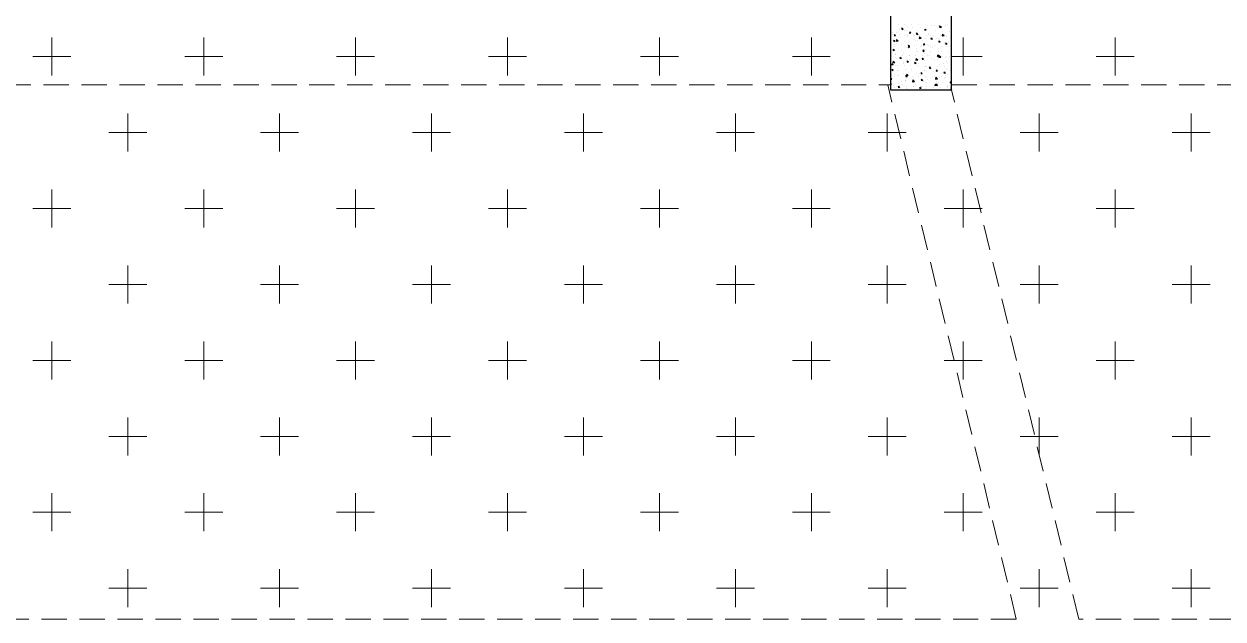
# Model space of a CAD drawing. Header units: millimetres. Extents: x 331487 to 517269, y 198509 to 399936.
# Drawn here: x 404491 to 410411, y 392067 to 395004 of the extents above; entities that cross this region are included whole.
import ezdxf

# ---------------------------------------------------------------- set-up
doc = ezdxf.new("R2010")
doc.units = ezdxf.units.MM
doc.header["$MEASUREMENT"] = 0
doc.linetypes.add('DASHED2', pattern=[0.375, 0.25, -0.125])
doc.layers.add('BEAM', color=1, linetype='Continuous', lineweight=5)
doc.layers.add('COLUMN', color=6, linetype='Continuous')

msp = doc.modelspace()

# ---------------------------------------------------------------- linework, layer by layer
at = {"layer": 'BEAM', "color": 253, "linetype": 'Continuous', "ltscale": 750}
for p, q in [((404628.6, 394749.5), (404628.6, 394937)), ((405378.6, 394749.5), (405378.6, 394937)), ((406128.6, 394749.5), (406128.6, 394937)), ((406878.6, 394749.5), (406878.6, 394937)), ((407628.6, 394749.5), (407628.6, 394937)), ((408378.6, 394749.5), (408378.6, 394937)), ((409128.6, 394749.5), (409128.6, 394937)), ((409878.6, 394749.5), (409878.6, 394937)), ((404534.8, 394843.2), (404722.3, 394843.2)), ((405284.8, 394843.2), (405472.3, 394843.2)), ((406034.8, 394843.2), (406222.3, 394843.2)), ((406784.8, 394843.2), (406972.3, 394843.2)), ((407534.8, 394843.2), (407722.3, 394843.2)), ((408284.8, 394843.2), (408472.3, 394843.2)), ((409070.1, 394843.2), (409222.3, 394843.2)), ((409784.8, 394843.2), (409972.3, 394843.2)), ((405003.6, 394374.5), (405003.6, 394562)), ((405753.6, 394374.5), (405753.6, 394562)), ((406503.6, 394374.5), (406503.6, 394562)), ((407253.6, 394374.5), (407253.6, 394562)), ((408003.6, 394374.5), (408003.6, 394562)), ((408753.6, 394374.5), (408753.6, 394562)), ((409503.6, 394374.5), (409503.6, 394562)), ((410253.6, 394374.5), (410253.6, 394562)), ((404909.8, 394468.2), (405097.3, 394468.2)), ((405659.8, 394468.2), (405847.3, 394468.2)), ((406409.8, 394468.2), (406597.3, 394468.2)), ((407159.8, 394468.2), (407347.3, 394468.2)), ((407909.8, 394468.2), (408097.3, 394468.2)), ((408659.8, 394468.2), (408812.3, 394468.2)), ((408812.3, 394468.2), (408847.3, 394468.2)), ((409409.8, 394468.2), (409597.3, 394468.2)), ((410159.8, 394468.2), (410347.3, 394468.2)), ((404628.6, 393999.5), (404628.6, 394187)), ((405378.6, 393999.5), (405378.6, 394187)), ((406128.6, 393999.5), (406128.6, 394187)), ((406878.6, 393999.5), (406878.6, 394187)), ((407628.6, 393999.5), (407628.6, 394187)), ((408378.6, 393999.5), (408378.6, 394187)), ((409128.6, 393999.5), (409128.6, 394187)), ((409878.6, 393999.5), (409878.6, 394187)), ((404534.8, 394093.2), (404722.3, 394093.2)), ((405284.8, 394093.2), (405472.3, 394093.2)), ((406034.8, 394093.2), (406222.3, 394093.2)), ((406784.8, 394093.2), (406972.3, 394093.2)), ((407534.8, 394093.2), (407722.3, 394093.2)), ((408284.8, 394093.2), (408472.3, 394093.2)), ((409034.8, 394093.2), (409211.1, 394093.2)), ((409211.1, 394093.2), (409222.3, 394093.2)), ((409784.8, 394093.2), (409972.3, 394093.2)), ((405003.6, 393624.5), (405003.6, 393812)), ((405753.6, 393624.5), (405753.6, 393812)), ((406503.6, 393624.5), (406503.6, 393812)), ((407253.6, 393624.5), (407253.6, 393812)), ((408003.6, 393624.5), (408003.6, 393812)), ((408753.6, 393624.5), (408753.6, 393812)), ((409503.6, 393624.5), (409503.6, 393812)), ((410253.6, 393624.5), (410253.6, 393812)), ((404909.8, 393718.2), (405097.3, 393718.2)), ((405659.8, 393718.2), (405847.3, 393718.2)), ((406409.8, 393718.2), (406597.3, 393718.2)), ((407159.8, 393718.2), (407347.3, 393718.2)), ((407909.8, 393718.2), (408097.3, 393718.2)), ((408659.8, 393718.2), (408847.3, 393718.2)), ((409409.8, 393718.2), (409597.3, 393718.2)), ((410159.8, 393718.2), (410347.3, 393718.2)), ((404628.6, 393249.5), (404628.6, 393437)), ((405378.6, 393249.5), (405378.6, 393437)), ((406128.6, 393249.5), (406128.6, 393437)), ((406878.6, 393249.5), (406878.6, 393437)), ((407628.6, 393249.5), (407628.6, 393437)), ((408378.6, 393249.5), (408378.6, 393437)), ((409128.6, 393249.5), (409128.6, 393437)), ((409878.6, 393249.5), (409878.6, 393437)), ((404534.8, 393343.2), (404722.3, 393343.2)), ((405284.8, 393343.2), (405472.3, 393343.2)), ((406034.8, 393343.2), (406222.3, 393343.2)), ((406784.8, 393343.2), (406972.3, 393343.2)), ((407534.8, 393343.2), (407722.3, 393343.2)), ((408284.8, 393343.2), (408472.3, 393343.2)), ((409034.8, 393343.2), (409083.1, 393343.2)), ((409083.1, 393343.2), (409222.3, 393343.2)), ((409784.8, 393343.2), (409972.3, 393343.2)), ((405003.6, 392874.5), (405003.6, 393062)), ((405753.6, 392874.5), (405753.6, 393062)), ((406503.6, 392874.5), (406503.6, 393062)), ((407253.6, 392874.5), (407253.6, 393062)), ((408003.6, 392874.5), (408003.6, 393062)), ((408753.6, 392874.5), (408753.6, 393062)), ((409503.6, 392878.5), (409503.6, 393062)), ((410253.6, 392874.5), (410253.6, 393062)), ((404909.8, 392968.2), (405097.3, 392968.2)), ((405659.8, 392968.2), (405847.3, 392968.2)), ((406409.8, 392968.2), (406597.3, 392968.2)), ((407159.8, 392968.2), (407347.3, 392968.2)), ((407909.8, 392968.2), (408097.3, 392968.2)), ((408659.8, 392968.2), (408847.3, 392968.2)), ((409409.8, 392968.2), (409482, 392968.2)), ((409482, 392968.2), (409597.3, 392968.2)), ((410159.8, 392968.2), (410347.3, 392968.2)), ((409503.6, 392874.5), (409503.6, 392878.5)), ((404628.6, 392499.5), (404628.6, 392687)), ((405378.6, 392499.5), (405378.6, 392687)), ((406128.6, 392499.5), (406128.6, 392687)), ((406878.6, 392499.5), (406878.6, 392687)), ((407628.6, 392499.5), (407628.6, 392687)), ((408378.6, 392499.5), (408378.6, 392687)), ((409128.6, 392499.5), (409128.6, 392687)), ((409878.6, 392499.5), (409878.6, 392687)), ((404534.8, 392593.2), (404722.3, 392593.2)), ((405284.8, 392593.2), (405472.3, 392593.2)), ((406034.8, 392593.2), (406222.3, 392593.2)), ((406784.8, 392593.2), (406972.3, 392593.2)), ((407534.8, 392593.2), (407722.3, 392593.2)), ((408284.8, 392593.2), (408472.3, 392593.2)), ((409034.8, 392593.2), (409222.3, 392593.2)), ((409784.8, 392593.2), (409972.3, 392593.2)), ((405003.6, 392124.5), (405003.6, 392312)), ((405753.6, 392124.5), (405753.6, 392312)), ((406503.6, 392124.5), (406503.6, 392312)), ((407253.6, 392124.5), (407253.6, 392312)), ((408003.6, 392124.5), (408003.6, 392312)), ((408753.6, 392124.5), (408753.6, 392312)), ((409503.6, 392124.5), (409503.6, 392312)), ((410253.6, 392124.5), (410253.6, 392312)), ((404909.8, 392218.2), (405097.3, 392218.2)), ((405659.8, 392218.2), (405847.3, 392218.2)), ((406409.8, 392218.2), (406597.3, 392218.2)), ((407159.8, 392218.2), (407347.3, 392218.2)), ((407909.8, 392218.2), (408097.3, 392218.2)), ((408659.8, 392218.2), (408847.3, 392218.2)), ((409409.8, 392218.2), (409597.3, 392218.2)), ((410159.8, 392218.2), (410347.3, 392218.2))]:
    msp.add_line(p, q, dxfattribs=at)
at = {"layer": 'BEAM', "linetype": 'DASHED2', "ltscale": 500}
for p, q in [((403650.1, 394704), (408770.1, 394704)), ((409390.5, 392066.5), (408755.5, 394704)), ((409070.1, 394704), (414595.1, 394704)), ((409699, 392066.5), (409070.1, 394679)), ((409390.5, 392066.5), (403200.1, 392066.5)), ((414595.1, 392066.5), (409699, 392066.5))]:
    msp.add_line(p, q, dxfattribs=at)
at = {"layer": 'COLUMN'}
for p, q in [((408770.1, 395879), (408770.1, 394679)), ((409070.1, 394679), (409070.1, 395879)), ((408770.1, 394679), (409070.1, 394679))]:
    msp.add_line(p, q, dxfattribs=at)
at = {"layer": 'COLUMN', "color": 2, "linetype": 'Continuous'}
for p, q in [((408772.1, 395001.1), (408772.1, 395001.1)), ((408808.2, 394999.8), (408808.2, 394999.8)), ((408811.5, 394974.8), (408811.5, 394974.8)), ((408827.2, 394984), (408823.9, 394979.1)), ((408823.9, 394979.1), (408829.9, 394977)), ((408827.2, 394984), (408829.9, 394977)), ((408840.3, 394972), (408840.3, 394972)), ((408841, 395003.6), (408841, 395003.6)), ((408847.7, 394973.5), (408847.7, 394973.5)), ((408853.7, 394993.1), (408853.7, 394993.1)), ((408874.3, 395002.3), (408874.3, 395002.3)), ((408875.9, 394985.1), (408875.9, 394985.1)), ((408904.8, 394973.6), (408904.8, 394973.6)), ((408907.5, 395001.1), (408907.5, 395001.1)), ((408918.3, 394984.1), (408918.3, 394984.1)), ((408939.5, 394979), (408939, 394973)), ((408939, 394973), (408945.3, 394974.2)), ((408939.5, 394979), (408945.3, 394974.2)), ((408940.8, 394999.9), (408940.8, 394999.9)), ((408944.5, 394986), (408944.5, 394986)), ((408952.7, 394995.6), (408952.7, 394995.6)), ((408974.1, 394998.7), (408974.1, 394998.7)), ((408988.9, 394994.3), (408988.9, 394994.3)), ((409002.6, 394984.8), (409002.6, 394984.8)), ((409007.4, 394997.5), (409007.4, 394997.5)), ((409009, 394987.7), (409009, 394987.7)), ((409012.5, 394995.1), (409009.2, 394990.1)), ((409009.2, 394990.1), (409015.2, 394988.1)), ((409012.5, 394995.1), (409015.2, 394988.1)), ((409014.7, 394992.9), (409014.2, 394986.9)), ((409014.2, 394986.9), (409020.5, 394988.1)), ((409014.7, 394992.9), (409020.5, 394988.1)), ((409040.7, 394996.3), (409040.7, 394996.3)), ((409048.6, 395000.1), (409048.6, 395000.1)), ((408777.1, 394963.2), (408777.1, 394963.2)), ((408781.3, 394951), (408781.3, 394951)), ((408781.9, 394954.1), (408781.9, 394954.1)), ((408787, 394924.3), (408783.6, 394919.4)), ((408783.6, 394919.4), (408789.7, 394917.3)), ((408787, 394924.3), (408789.7, 394917.3)), ((408789.1, 394951.3), (408788.6, 394945.3)), ((408788.6, 394945.3), (408794.8, 394946.4)), ((408789.1, 394951.3), (408794.8, 394946.4)), ((408798.6, 394927.6), (408797.2, 394918.7)), ((408797.2, 394918.7), (408806.7, 394919.8)), ((408798.6, 394927.6), (408806.7, 394919.8)), ((408800.6, 394959.6), (408800.6, 394959.6)), ((408815.2, 394952.8), (408815.2, 394952.8)), ((408816.5, 394936.9), (408816.5, 394936.9)), ((408838, 394918.6), (408838, 394918.6)), ((408840.9, 394946.9), (408840.9, 394946.9)), ((408848.5, 394951.6), (408848.5, 394951.6)), ((408851, 394948.5), (408851, 394948.5)), ((408851.4, 394939.7), (408851.4, 394939.7)), ((408856, 394910.6), (408856, 394910.6)), ((408864.3, 394965.1), (408863.8, 394959.2)), ((408863.8, 394959.2), (408870, 394960.3)), ((408864.3, 394965.1), (408870, 394960.3)), ((408881.8, 394950.4), (408881.8, 394950.4)), ((408885.9, 394926.7), (408885.9, 394926.7)), ((408887.1, 394947.2), (408887.1, 394947.2)), ((408890.4, 394922.2), (408890.4, 394922.2)), ((408899.7, 394959.7), (408896.4, 394954.7)), ((408896.4, 394954.7), (408902.4, 394952.7)), ((408899.7, 394959.7), (408902.4, 394952.7)), ((408902.5, 394920.3), (408902.5, 394920.3)), ((408907.9, 394950.7), (408907.9, 394950.7)), ((408912.5, 394940.9), (408911.2, 394932)), ((408911.2, 394932), (408920.7, 394933.1)), ((408912.5, 394940.9), (408920.6, 394933.1)), ((408915, 394949.2), (408915, 394949.2)), ((408926.6, 394920.9), (408926.6, 394920.9)), ((408942.2, 394932.7), (408942.2, 394932.7)), ((408948.3, 394948), (408948.3, 394948)), ((408955.6, 394953.7), (408955.6, 394953.7)), ((408957.7, 394957.7), (408957.7, 394957.7)), ((408967.6, 394946.6), (408967.6, 394946.6)), ((408972.3, 394935.4), (408968.9, 394930.4)), ((408968.9, 394930.4), (408974.9, 394928.4)), ((408972.3, 394935.4), (408974.9, 394928.4)), ((408981.6, 394946.8), (408981.6, 394946.8)), ((408992.2, 394969.3), (408992.2, 394969.3)), ((408997.1, 394931.4), (408997.1, 394931.4)), ((409006.7, 394934.3), (409006.7, 394934.3)), ((409008.5, 394921.2), (409007.9, 394915.2)), ((409007.9, 394915.2), (409014.2, 394916.3)), ((409008.5, 394921.2), (409014.2, 394916.3)), ((409012.6, 394926.4), (409012.6, 394926.4)), ((409014.9, 394945.5), (409014.9, 394945.5)), ((409026.5, 394954.1), (409025.1, 394945.3)), ((409025.1, 394945.3), (409034.6, 394946.4)), ((409026.5, 394954.2), (409034.6, 394946.4)), ((409028.3, 394968), (409028.3, 394968)), ((409031.6, 394943), (409031.6, 394943)), ((409034.5, 394950.4), (409034.5, 394950.4)), ((409044.8, 394911), (409041.4, 394906.1)), ((409044.8, 394911), (409047.5, 394904)), ((409046.4, 394946.7), (409046.4, 394946.7)), ((409048.2, 394944.3), (409048.2, 394944.3)), ((409057.6, 394914.4), (409057.6, 394914.4)), ((409059.8, 394967.8), (409059.8, 394967.8)), ((409067.7, 394941.7), (409067.7, 394941.7)), ((408782.8, 394879.5), (408782.3, 394873.6)), ((408782.3, 394873.6), (408788.5, 394874.7)), ((408782.8, 394879.5), (408788.6, 394874.7)), ((408785.4, 394900.1), (408785.4, 394900.1)), ((408788.7, 394875), (408788.7, 394875)), ((408788.9, 394902.7), (408788.9, 394902.7)), ((408791.3, 394892.7), (408791.3, 394892.7)), ((408795.3, 394852.2), (408795.3, 394852.2)), ((408796.1, 394852.9), (408796.1, 394852.9)), ((408798.4, 394906.2), (408798.4, 394906.2)), ((408822.2, 394901.5), (408822.2, 394901.5)), ((408824.8, 394873.8), (408824.8, 394873.8)), ((408835.8, 394865.3), (408835.8, 394865.3)), ((408849.2, 394886.4), (408849.2, 394886.4)), ((408850.9, 394888.5), (408850.9, 394888.5)), ((408855.5, 394900.3), (408855.5, 394900.3)), ((408859.5, 394900), (408856.1, 394895)), ((408856.1, 394895), (408862.2, 394893)), ((408858, 394893.4), (408857.5, 394887.4)), ((408857.5, 394887.4), (408863.8, 394888.6)), ((408858, 394893.4), (408863.8, 394888.6)), ((408859.5, 394900), (408862.2, 394893)), ((408888.8, 394899.1), (408888.8, 394899.1)), ((408895.4, 394884.3), (408895.4, 394884.3)), ((408895.9, 394868.4), (408895.9, 394868.4)), ((408900.3, 394866.9), (408900.3, 394866.9)), ((408917.9, 394892.4), (408917.9, 394892.4)), ((408922.1, 394897.8), (408922.1, 394897.8)), ((408932, 394875.7), (408928.6, 394870.7)), ((408928.6, 394870.7), (408934.7, 394868.7)), ((408929.9, 394895.9), (408929.9, 394895.9)), ((408932, 394875.7), (408934.7, 394868.7)), ((408933.2, 394907.3), (408932.7, 394901.3)), ((408932.7, 394901.3), (408939, 394902.5)), ((408933.2, 394907.3), (408939, 394902.5)), ((408934.9, 394858), (408934.9, 394858)), ((408939.9, 394879.3), (408939.9, 394879.3)), ((408953.4, 394900.4), (408953.4, 394900.4)), ((408955.4, 394896.6), (408955.4, 394896.6)), ((408966, 394894.6), (408966, 394894.6)), ((408969.3, 394869.6), (408969.3, 394869.6)), ((408977.6, 394888.2), (408977.6, 394888.2)), ((408988.7, 394895.4), (408988.7, 394895.4)), ((409004.5, 394851.3), (409001.2, 394846.4)), ((409004.5, 394880.9), (409004.5, 394880.9)), ((409004.5, 394851.3), (409007.2, 394844.3)), ((409005.5, 394868.3), (409005.5, 394868.3)), ((409022, 394894.2), (409022, 394894.2)), ((409022.6, 394868.1), (409022.6, 394868.1)), ((409036.6, 394905.1), (409036.6, 394905.1)), ((409041.4, 394906.1), (409047.5, 394904)), ((409044.1, 394893.3), (409044.1, 394893.3)), ((409044.5, 394892.1), (409044.5, 394892.1)), ((409055.2, 394893), (409055.2, 394893)), ((409055.3, 394861), (409055.3, 394861)), ((408776.5, 394807.8), (408776, 394801.8)), ((408776, 394801.8), (408782.3, 394803)), ((408776.5, 394807.8), (408782.3, 394803)), ((408779.3, 394810.4), (408779.3, 394810.4)), ((408782, 394820.9), (408780.6, 394812)), ((408780.6, 394812), (408790.1, 394813.1)), ((408782, 394820.9), (408790.1, 394813.1)), ((408793.7, 394837.2), (408793.7, 394837.2)), ((408793.8, 394799.5), (408793.8, 394799.5)), ((408801.3, 394834.4), (408801.3, 394834.4)), ((408802.8, 394800.3), (408802.8, 394800.3)), ((408819.2, 394840.3), (408815.9, 394835.3)), ((408815.9, 394835.3), (408821.9, 394833.3)), ((408819.2, 394840.3), (408821.9, 394833.3)), ((408828.1, 394848.7), (408828.1, 394848.7)), ((408828.6, 394851), (408828.6, 394851)), ((408833.1, 394810.8), (408833.1, 394810.8)), ((408833.5, 394811.9), (408833.5, 394811.9)), ((408836.1, 394799), (408836.1, 394799)), ((408846.9, 394833), (408846.9, 394833)), ((408851.8, 394821.7), (408851.2, 394815.7)), ((408851.2, 394815.7), (408857.5, 394816.9)), ((408851.8, 394821.7), (408857.5, 394816.9)), ((408861, 394830.2), (408861, 394830.2)), ((408861.9, 394849.8), (408861.9, 394849.8)), ((408864.3, 394847.4), (408864.3, 394847.4)), ((408867.6, 394822.4), (408867.6, 394822.4)), ((408869.4, 394797.8), (408869.4, 394797.8)), ((408891.7, 394816), (408888.4, 394811)), ((408888.4, 394811), (408894.4, 394809)), ((408891.7, 394816), (408894.4, 394809)), ((408896, 394834.2), (408894.6, 394825.3)), ((408894.6, 394825.3), (408904.1, 394826.4)), ((408895.2, 394848.6), (408895.2, 394848.6)), ((408896, 394834.2), (408904.1, 394826.4)), ((408898, 394813.5), (408898, 394813.5)), ((408902.7, 394796.6), (408902.7, 394796.6)), ((408903.7, 394821.1), (408903.7, 394821.1)), ((408906, 394810.1), (408906, 394810.1)), ((408907, 394796.1), (408907, 394796.1)), ((408927, 394835.6), (408926.4, 394829.6)), ((408926.4, 394829.6), (408932.7, 394830.7)), ((408927, 394835.6), (408932.7, 394830.7)), ((408927.9, 394834.1), (408927.9, 394834.1)), ((408928.5, 394847.3), (408928.5, 394847.3)), ((408936, 394795.4), (408936, 394795.4)), ((408937.7, 394825.9), (408937.7, 394825.9)), ((408943.2, 394794.8), (408943.2, 394794.8)), ((408948.9, 394793.6), (408948.9, 394793.6)), ((408951.1, 394847), (408951.1, 394847)), ((408961.8, 394846.1), (408961.8, 394846.1)), ((408969.3, 394794.2), (408969.3, 394794.2)), ((408974.3, 394831.7), (408974.3, 394831.7)), ((408987.6, 394829.9), (408987.6, 394829.9)), ((408995.1, 394844.9), (408995.1, 394844.9)), ((409001.2, 394846.4), (409007.2, 394844.3)), ((409002.2, 394849.4), (409001.7, 394843.5)), ((409001.7, 394843.5), (409007.9, 394844.6)), ((409002.2, 394849.4), (409007.9, 394844.6)), ((409002.2, 394827.5), (409002.2, 394827.5)), ((409002.6, 394793), (409002.6, 394793)), ((409009.9, 394847.4), (409008.6, 394838.5)), ((409008.6, 394838.5), (409018.1, 394839.6)), ((409008.8, 394843.2), (409008.8, 394843.2)), ((409009.9, 394847.4), (409018.1, 394839.6)), ((409013.7, 394805.4), (409013.7, 394805.4)), ((409028.4, 394843.7), (409028.4, 394843.7)), ((409032.6, 394809.8), (409032.6, 394809.8)), ((409041.9, 394839.9), (409041.9, 394839.9)), ((409044.9, 394842), (409044.9, 394842)), ((409048.2, 394816.9), (409048.2, 394816.9)), ((409053.1, 394807.6), (409053.1, 394807.6)), ((409054.5, 394833.8), (409054.5, 394833.8)), ((409061.6, 394842.5), (409061.6, 394842.5)), ((408770.3, 394736.1), (408770.1, 394734.7)), ((408770.3, 394736.1), (408776, 394731.3)), ((408770.8, 394737.4), (408770.8, 394737.4)), ((408779, 394780.6), (408775.6, 394775.7)), ((408775.6, 394775.7), (408781.6, 394773.6)), ((408776.6, 394750.1), (408776.6, 394750.1)), ((408779, 394780.6), (408781.6, 394773.6)), ((408789.3, 394752.1), (408789.3, 394752.1)), ((408791.6, 394746.1), (408791.6, 394746.1)), ((408802, 394774), (408802, 394774)), ((408805.3, 394749), (408805.3, 394749)), ((408809.9, 394748.9), (408809.9, 394748.9)), ((408811.3, 394776), (408811.3, 394776)), ((408831.2, 394758.5), (408831.2, 394758.5)), ((408841.4, 394747.7), (408841.4, 394747.7)), ((408843.2, 394747.7), (408843.2, 394747.7)), ((408844.7, 394779.6), (408844.7, 394779.6)), ((408844.9, 394744), (408851.2, 394745.1)), ((408845.5, 394750), (408845, 394744)), ((408845.5, 394750), (408851.2, 394745.1)), ((408851.5, 394756.3), (408848.1, 394751.3)), ((408848.1, 394751.3), (408854.2, 394749.3)), ((408851.5, 394756.3), (408854.2, 394749.3)), ((408871, 394771.9), (408871, 394771.9)), ((408872.6, 394784.5), (408872.6, 394784.5)), ((408876.4, 394746.5), (408876.4, 394746.5)), ((408895.8, 394760.1), (408895.8, 394760.1)), ((408909.7, 394745.3), (408909.7, 394745.3)), ((408912, 394758.2), (408912, 394758.2)), ((408916, 394751.8), (408916, 394751.8)), ((408920.7, 394763.8), (408920.2, 394757.9)), ((408920.2, 394757.9), (408926.4, 394759)), ((408920.7, 394763.8), (408926.4, 394759)), ((408935.4, 394772.5), (408935.4, 394772.5)), ((408937.9, 394775.7), (408937.9, 394775.7)), ((408943, 394744.1), (408943, 394744.1)), ((408946.5, 394769.8), (408946.5, 394769.8)), ((408946.6, 394740.2), (408946.6, 394740.2)), ((408964.3, 394791.7), (408960.9, 394786.7)), ((408960.9, 394786.7), (408966.9, 394784.7)), ((408964.3, 394791.7), (408966.9, 394784.7)), ((408976.3, 394742.8), (408976.3, 394742.8)), ((408982.6, 394768.5), (408982.6, 394768.5)), ((408985.9, 394743.5), (408985.9, 394743.5)), ((408993.4, 394740.7), (408992, 394731.8)), ((408992, 394731.8), (409001.5, 394732.9)), ((408993.4, 394740.7), (409001.5, 394732.9)), ((408995.9, 394777.7), (408995.4, 394771.7)), ((408995.4, 394771.7), (409001.7, 394772.9)), ((408995.9, 394777.7), (409001.7, 394772.9)), ((408997.6, 394771.6), (408997.6, 394771.6)), ((409000, 394774.1), (409000, 394774.1)), ((409009.6, 394741.6), (409009.6, 394741.6)), ((409022.1, 394742.2), (409022.1, 394742.2)), ((409036.8, 394767.3), (409033.4, 394762.3)), ((409033.4, 394762.4), (409039.5, 394760.3)), ((409035.9, 394791.8), (409035.9, 394791.8)), ((409036.8, 394767.3), (409039.5, 394760.3)), ((409037.4, 394733.1), (409037.4, 394733.1)), ((409039.6, 394786.5), (409039.6, 394786.5)), ((409042.6, 394751.5), (409042.6, 394751.5)), ((409042.9, 394740.4), (409042.9, 394740.4)), ((409050.8, 394754.2), (409050.8, 394754.2)), ((409053.2, 394779.1), (409053.2, 394779.1)), ((409064.6, 394775.4), (409064.6, 394775.4)), ((409069.1, 394790.5), (409069.1, 394790.5)), ((408770.1, 394730.2), (408776, 394731.3)), ((408770.1, 394709.7), (408773.6, 394706.4)), ((408770.1, 394706), (408773.6, 394706.4)), ((408783, 394699.6), (408783, 394699.6)), ((408789.3, 394692.7), (408789.3, 394692.7)), ((408799.3, 394693.8), (408799.3, 394693.8)), ((408811.2, 394696.6), (408807.9, 394691.6)), ((408807.9, 394691.6), (408813.9, 394689.6)), ((408810.3, 394711.1), (408810.3, 394711.1)), ((408811.2, 394696.6), (408813.9, 394689.6)), ((408816.3, 394698.4), (408816.3, 394698.4)), ((408821.3, 394717.7), (408821.3, 394717.7)), ((408829, 394705.1), (408829, 394705.1)), ((408842.4, 394726.2), (408842.4, 394726.2)), ((408844.7, 394722.7), (408844.7, 394722.7)), ((408849.6, 394697.2), (408849.6, 394697.2)), ((408849.7, 394684.8), (408849.7, 394684.8)), ((408879.4, 394727.4), (408878, 394718.5)), ((408878, 394718.5), (408887.5, 394719.6)), ((408879.4, 394727.4), (408887.5, 394719.7)), ((408880.9, 394721.4), (408880.9, 394721.4)), ((408881, 394713.6), (408881, 394713.6)), ((408882.8, 394696), (408882.8, 394696)), ((408884.2, 394696.4), (408884.2, 394696.4)), ((408893.5, 394706.7), (408893.5, 394706.7)), ((408914.4, 394692.1), (408913.9, 394686.1)), ((408913.9, 394686.1), (408920.2, 394687.3)), ((408914.4, 394692.1), (408920.2, 394687.3)), ((408916.1, 394694.8), (408916.1, 394694.8)), ((408920.3, 394695.1), (408920.3, 394695.1)), ((408924, 394732), (408920.6, 394727)), ((408920.6, 394727), (408926.7, 394725)), ((408924, 394732), (408926.7, 394725)), ((408926, 394693.5), (408926, 394693.5)), ((408933.2, 394719.1), (408933.2, 394719.1)), ((408944.4, 394686.8), (408944.4, 394686.8)), ((408947.9, 394717.4), (408947.9, 394717.4)), ((408949.4, 394693.5), (408949.4, 394693.5)), ((408951.5, 394731.9), (408951.5, 394731.9)), ((408982.7, 394692.3), (408982.7, 394692.3)), ((408989.6, 394706), (408989.1, 394700)), ((408989.1, 394700), (408995.4, 394701.2)), ((408989.6, 394706), (408995.4, 394701.2)), ((408990.9, 394705.6), (408990.9, 394705.6)), ((408996.5, 394707.6), (408993.1, 394702.7)), ((408993.1, 394702.7), (408999.2, 394700.6)), ((408996.5, 394707.6), (408999.2, 394700.6)), ((408997.7, 394720.7), (408997.7, 394720.7)), ((409007.6, 394713.3), (409007.6, 394713.3)), ((409016, 394691.1), (409016, 394691.1)), ((409025.3, 394717.2), (409025.3, 394717.2)), ((409030.3, 394679.3), (409030.3, 394679.3)), ((409035.1, 394679.8), (409035.1, 394679.8)), ((409048.5, 394700.8), (409048.5, 394700.8)), ((409049.3, 394689.9), (409049.3, 394689.9)), ((409052.6, 394693.2), (409052.6, 394693.2)), ((409061.5, 394715.9), (409061.5, 394715.9)), ((409064.9, 394719.9), (409064.3, 394713.9)), ((409064.3, 394713.9), (409070.1, 394714.9)), ((409064.8, 394690.9), (409064.8, 394690.9)), ((409064.9, 394719.9), (409070.1, 394715.4)), ((409069, 394683.3), (409066.1, 394679)), ((409069, 394683.3), (409070.1, 394680.4))]:
    msp.add_line(p, q, dxfattribs=at)

doc.saveas('drawing.dxf')
